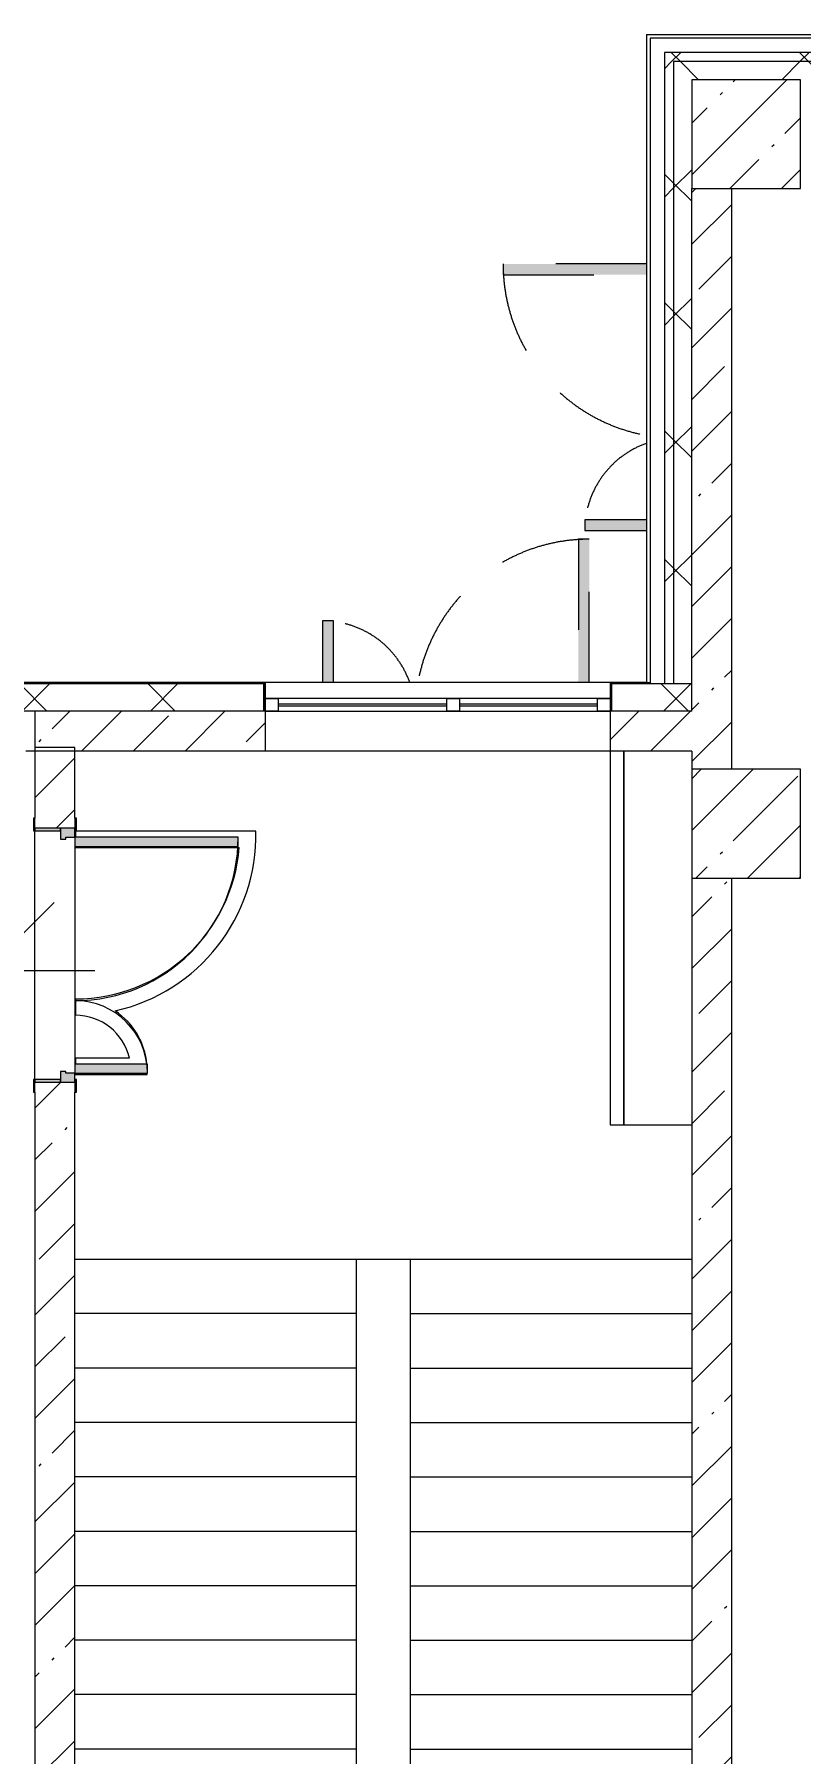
# Model space of a CAD drawing. Header units: millimetres. Extents: x 81632 to 272167, y -8553 to 29000.
# Drawn here: x 183498 to 187721, y 17875 to 27350 of the extents above; entities that cross this region are included whole.
import ezdxf

# ---------------------------------------------------------------- set-up
doc = ezdxf.new("R2010")
doc.units = ezdxf.units.MM
doc.linetypes.add('200_ШТРИХ__ш1_п0_6_', pattern=[800, 500, -300])
for name, color, linetype, lineweight in [('A-ANNO-DIMS', 7, 'Continuous', 9), ('A-ANNO-DIMS-500', 7, 'Continuous', 9), ('A-DETL-MBND-1', 7, '200_ШТРИХ__ш1_п0_6_', 9), ('A-GLAZ-3', 7, 'Continuous', 5), ('A-WALL', 7, 'Continuous', 9), ('A-WALL-2', 7, 'Continuous', 5), ('I-WALL-3', 7, 'Continuous', 5), ('S-COLS-1', 7, 'Continuous', 5), ('S-STRS-2', 7, 'Continuous', 5)]:
    doc.layers.add(name, color=color, linetype=linetype, lineweight=lineweight)
for name, color, linetype, lineweight, true_color in [('A-DOOR-5', 7, 'Continuous', 5, 0xe2e2e2), ('A-DOOR-6', 7, 'Continuous', 5, 0xaaaaaa), ('A-DOOR-FRAM-4', 7, 'Continuous', 5, 0xe2e2e2), ('A-DOOR-FRAM-6', 7, 'Continuous', 5, 0xaaaaaa), ('A-FLOR-1', 7, 'Continuous', 5, 0xaaaaaa)]:
    doc.layers.add(name, color=color, linetype=linetype, lineweight=lineweight, true_color=true_color)
doc.styles.add('ISOCPEUR_1', font='isocpeur.ttf', dxfattribs={"width": 0.9, "height": 1000})
doc.dimstyles.new('ISO-2_0_0_9К_Средний_округл2', dxfattribs={"dimscale": 304.8, "dimtxt": 995.981176, "dimasz": 2.46063, "dimexe": 1.968504, "dimexo": 0, "dimgap": 0, "dimtad": 1, "dimdec": 0, "dimrnd": 10, "dimzin": 0, "dimdsep": 46, "dimtxsty": 'ISOCPEUR_1', "dimblk1": 'OBLIQUE', "dimblk2": 'OBLIQUE', "dimsah": 1, "dimcen": 0.09, "dimdle": 1.968504, "dimazin": 0, "dimtfac": 1, "dimtdec": 4, "dimtix": 1, "dimtmove": 0, "dimatfit": 3, "dimfxl": 1, "dimtvp": 1, "dimtolj": 1, "dimtzin": 0, "dimarcsym": 2})
pattern_1 = [(45, (144961.33, 0), (-285.123, 285.123), []), (45, (145246.45, 0), (-285.123, 285.123), [504.031, -100.806, 16.764, -84.042])]
pattern_2 = [(45, (144961.33, 0), (-353.5534, 353.5534), []), (135, (144961.33, 0), (-353.5534, -353.5534), [])]

# ---------------------------------------------------------------- blocks, each defined once
blk = doc.blocks.new('BSC_Колонна _Прямоугольная - 600х600-V36-2_6_3_птичка')
at = {"layer": 'S-COLS-1'}
h = blk.add_hatch(dxfattribs=at)
h.set_pattern_fill('FP_79', color=256, style=0, pattern_type=2)
h.set_pattern_definition([(45, (-42460, -26800), (-285.123, 285.123), []), (45, (-42174.88, -26800), (-285.123, 285.123), [504.031, -100.806, 16.764, -84.042])])
h.paths.add_polyline_path([(-300, -300), (300, -300), (300, 300), (-300, 300)])
for p, q in [((300, 300), (-300, 300)), ((-300, 300), (-300, -300)), ((300, -300), (300, 300)), ((-300, -300), (300, -300))]:
    blk.add_line(p, q, dxfattribs=at)
blk = doc.blocks.new('BSC_Колонна _Прямоугольная - 600х600-V50-2_6_3_птичка')
at = {"layer": 'S-COLS-1'}
h = blk.add_hatch(dxfattribs=at)
h.set_pattern_fill('FP_90', color=256, style=0, pattern_type=2)
h.set_pattern_definition([(45, (-42460, -23000), (-285.123, 285.123), []), (45, (-42174.88, -23000), (-285.123, 285.123), [504.031, -100.806, 16.764, -84.042])])
h.paths.add_polyline_path([(-300, -300), (300, -300), (300, 300), (-300, 300), (-300, 215.3)])
for p, q in [((300, 300), (-300, 300)), ((-300, 300), (-300, -300)), ((300, -300), (300, 300)), ((-300, -300), (300, -300))]:
    blk.add_line(p, q, dxfattribs=at)
blk = doc.blocks.new('120_Окно_СКБ_2Ст - 120_Окно_СКБ_2Ст 1900х2400 глухое-23537524-2_6_3_птичка')
at = {"layer": 'A-GLAZ-3'}
for p, q in [((-950, 5), (-950, 75)), ((-950, 75), (-880, 75)), ((950, 75), (-950, 75)), ((-880, 5), (-950, 5)), ((-950, 5), (950, 5)), ((-880, 75), (-880, 5)), ((-120, 45), (-880, 45)), ((-120, 35), (-880, 35)), ((-120, 5), (-120, 75)), ((-120, 75), (-50, 75)), ((-50, 5), (-120, 5)), ((-50, 75), (-50, 5)), ((880, 45), (-50, 45)), ((880, 35), (-50, 35)), ((880, 5), (880, 75)), ((880, 75), (950, 75)), ((950, 5), (880, 5)), ((950, 75), (950, 5))]:
    blk.add_line(p, q, dxfattribs=at)
blk = doc.blocks.new('110_Дверь_СКБ_2Ст_Наружная - ДН-1_л__ Двухстворчатая 1350 х3200 _ЛК_ в свету с верхним остеклением 2-22448815-2_6_3_птичка')
at = {"layer": 'A-DETL-MBND-1'}
for points in [[(754.5, 79.3), (754.5, 869), (694.5, 869), (694.5, 79.3)], [(-655.5, 79.3), (-655.5, 419), (-715.5, 419), (-715.5, 79.3)]]:
    blk.add_hatch(color=256, dxfattribs=at).paths.add_polyline_path(points)
for p, q in [((754.5, 869), (694.5, 869)), ((694.5, 869), (694.5, 79.3)), ((754.5, 79.3), (754.5, 869)), ((-715.5, 419), (-715.5, 79.3)), ((-655.5, 419), (-715.5, 419)), ((-655.5, 79.3), (-655.5, 419))]:
    blk.add_line(p, q, dxfattribs=at)
for centre, radius, start, end in [((754.5, -91), 960, 90, 169.72024), ((-715.5, -91), 510, 19.63052, 90)]:
    blk.add_arc(centre, radius, start, end, dxfattribs=at)
blk = doc.blocks.new('110_Дверь_СКБ_2Ст - Д-1 Лестничная клетка EIS60-24280000-2_6_3_птичка')
at = {"layer": 'A-DOOR-5'}
for points in [[(-637.5, 1010), (-637.5, 110), (-587.5, 110), (-587.5, 1010)], [(612.5, 510), (612.5, 110), (662.5, 110), (662.5, 510)], [(712.5, 30), (697.5, 30), (697.5, -110), (712.5, -110)]]:
    blk.add_hatch(color=256, dxfattribs=at).paths.add_polyline_path(points)
h = blk.add_hatch(color=256, dxfattribs=at)
h.paths.add_polyline_path([(662.5, 110), (662.5, 60), (652.5, 60), (652.5, 30), (712.5, 30), (712.5, 110)])
h.paths.add_polyline_path([(-637.5, 110), (-687.5, 110), (-687.5, 30), (-627.5, 30), (-627.5, 60), (-637.5, 60)])
at = {"layer": 'A-DOOR-FRAM-4'}
for points in [[(-742.5, 118), (-742.5, 110), (-672.5, 110), (-672.5, 118)], [(767.5, 118), (697.5, 118), (697.5, 110), (767.5, 110)], [(-672.5, 30), (-687.5, 30), (-687.5, -110), (-672.5, -110)], [(-672.5, -110), (-742.5, -110), (-742.5, -118), (-672.5, -118)], [(767.5, -110), (697.5, -110), (697.5, -118), (767.5, -118)]]:
    blk.add_hatch(color=256, dxfattribs=at).paths.add_polyline_path(points)
at = {"layer": 'A-DOOR-6'}
for p, q in [((-637.5, 1010), (-637.5, 110)), ((-587.5, 1010), (-637.5, 1010)), ((-587.5, 110), (-587.5, 1010)), ((662.5, 510), (612.5, 510)), ((612.5, 510), (612.5, 110)), ((662.5, 110), (662.5, 510)), ((-637.5, 110), (-587.5, 110)), ((612.5, 110), (662.5, 110))]:
    blk.add_line(p, q, dxfattribs=at)
for centre, radius, start, end in [((-637.5, 110), 900, 0, 90), ((662.5, 110), 400, 90, 180)]:
    blk.add_arc(centre, radius, start, end, dxfattribs=at)
at = {"layer": 'A-DOOR-FRAM-6'}
for p, q in [((-672.5, 118), (-742.5, 118)), ((-742.5, 118), (-742.5, 110)), ((-742.5, 110), (-672.5, 110)), ((-637.5, 110), (-687.5, 110)), ((-687.5, 110), (-687.5, 30)), ((-672.5, 110), (-672.5, 118)), ((-637.5, 60), (-637.5, 110)), ((662.5, 110), (662.5, 60)), ((712.5, 110), (662.5, 110)), ((767.5, 118), (697.5, 118)), ((697.5, 118), (697.5, 110)), ((697.5, 110), (767.5, 110)), ((712.5, 30), (712.5, 110)), ((767.5, 110), (767.5, 118)), ((-687.5, 30), (-627.5, 30)), ((-672.5, 30), (-687.5, 30)), ((-687.5, 30), (-687.5, -110)), ((-672.5, -110), (-672.5, 30)), ((-627.5, 60), (-637.5, 60)), ((-627.5, 30), (-627.5, 60)), ((662.5, 60), (652.5, 60)), ((652.5, 60), (652.5, 30)), ((652.5, 30), (712.5, 30)), ((712.5, 30), (697.5, 30)), ((697.5, 30), (697.5, -110)), ((712.5, -110), (712.5, 30)), ((-672.5, -110), (-742.5, -110)), ((-742.5, -110), (-742.5, -118)), ((-742.5, -118), (-672.5, -118)), ((-687.5, -110), (-672.5, -110)), ((-672.5, -118), (-672.5, -110)), ((697.5, -110), (712.5, -110)), ((767.5, -110), (697.5, -110)), ((697.5, -110), (697.5, -118)), ((697.5, -118), (767.5, -118)), ((767.5, -118), (767.5, -110))]:
    blk.add_line(p, q, dxfattribs=at)
blk = doc.blocks.new('110_Дверь_СКБ_2Ст_Наружная - ДН-1_л__ Двухстворчатая 1350 х3200 _ЛК_ в свету с верхним остеклением EI30-23529464-2_6_3_птичка')
at = {"layer": 'A-DETL-MBND-1'}
for points in [[(694.5, 915), (694.5, 125), (754.5, 125), (754.5, 915)], [(-715.5, 125), (-655.5, 125), (-655.5, 465), (-715.5, 465)]]:
    blk.add_hatch(color=256, dxfattribs=at).paths.add_polyline_path(points)
for p, q in [((754.5, 915), (694.5, 915)), ((694.5, 915), (694.5, 125)), ((754.5, 125), (754.5, 915)), ((-715.5, 465), (-715.5, 125)), ((-655.5, 465), (-715.5, 465)), ((-655.5, 125), (-655.5, 465))]:
    blk.add_line(p, q, dxfattribs=at)
for centre, radius, start, end in [((754.5, -45), 960, 90, 169.73704), ((-715.5, -45), 510, 19.59844, 90)]:
    blk.add_arc(centre, radius, start, end, dxfattribs=at)
blk = doc.blocks.new('Зашивка приборов отопления28 - Зашивка приборов отопления-33322877-2_6_3_птичка')
at = {"layer": 'A-WALL-2'}
for p, q in [((75401, 485.9), (73341, 485.9)), ((73341, 485.9), (73341, 410.9)), ((73341, 410.9), (73341, 35.9)), ((73341, 410.9), (75401, 410.9)), ((75401, 410.9), (73341.4, 410.9)), ((73341.4, 410.9), (73341.4, 35.9))]:
    blk.add_line(p, q, dxfattribs=at)
blk = doc.blocks.new('DIMBLOCK56-2_6_3_птичка')
at = {"layer": 'A-ANNO-DIMS-500'}
for p, q in [((183231.3, 22721.3), (183231.3, 21591)), ((183231.3, 22191), (183231.3, 22721.3)), ((178571.3, 22600), (178571.3, 21591)), ((178571.3, 22191), (178571.3, 22600)), ((177971.3, 22191), (183831.3, 22191))]:
    blk.add_line(p, q, dxfattribs=at)
at = {"layer": 'A-ANNO-DIMS-500', "lineweight": 20}
for p, q in [((178571.3, 22191), (178946.3, 22566)), ((183231.3, 22191), (183606.3, 22566)), ((178571.3, 22191), (178196.3, 21816)), ((183231.3, 22191), (182856.3, 21816))]:
    blk.add_line(p, q, dxfattribs=at)
at = {"layer": 'A-ANNO-DIMS-500', "color": 0, "insert": (179589.3, 23497.4), "char_height": 1000, "width": 3148.833, "attachment_point": 1, "line_spacing_factor": 1.149209, "style": 'ISOCPEUR_1'}
blk.add_mtext('4660', dxfattribs=at)
blk = doc.blocks.new('_Oblique')
at = {"color": 0, "linetype": 'ByBlock', "lineweight": -2}
blk.add_line((-0.5, -0.5), (0.5, 0.5), dxfattribs=at)

msp = doc.modelspace()

# ---------------------------------------------------------------- hatches: boundary and pattern name
at = {"layer": 'A-WALL-2'}
h = msp.add_hatch(dxfattribs=at)
h.set_pattern_fill('FP_65', color=256, style=0, pattern_type=2)
h.set_pattern_definition(pattern_2)
h.paths.add_polyline_path([(229821.3, 27200), (229821.3, 27250), (225311.3, 27250), (225311.3, 27200), (228735.8, 27200)])
h.paths.add_polyline_path([(221532.1, 27200), (222811.3, 27200), (222811.3, 27250), (221301.3, 27250), (221301.3, 27200)])
h.paths.add_polyline_path([(213821.3, 27200), (219201.3, 27200), (219201.3, 27250), (213821.3, 27250)])
h.paths.add_polyline_path([(212921.3, 27200), (212921.3, 27250), (211121.3, 27250), (211121.3, 27200), (212527.5, 27200)])
h.paths.add_polyline_path([(209916.5, 27200), (210221.3, 27200), (210221.3, 27250), (209141.3, 27250), (209141.3, 27200)])
h.paths.add_polyline_path([(204821.3, 27200), (206001.3, 27200), (206001.3, 27250), (204821.3, 27250)])
h.paths.add_polyline_path([(202121.3, 27200), (202121.3, 27250), (200871.2, 27250), (200871.2, 27200), (201721.9, 27200)])
h.paths.add_polyline_path([(199921, 27200), (199971.2, 27200), (199971.2, 27250), (198821.5, 27250), (198821.5, 27200)])
h.paths.add_polyline_path([(195721.5, 27200), (195721.5, 27250), (194621.6, 27250), (194621.6, 27200)])
h.paths.add_polyline_path([(193721.6, 27200), (193721.6, 27250), (192468.3, 27250), (192468.3, 27200), (192717.3, 27200)])
h.paths.add_polyline_path([(186971.3, 27200), (189368.3, 27200), (189368.3, 27250), (186971.3, 27250)])
h = msp.add_hatch(dxfattribs=at)
h.set_pattern_fill('FP_65', color=256, style=0, pattern_type=2)
h.set_pattern_definition(pattern_2)
h.paths.add_polyline_path([(187021.3, 23770), (187021.3, 27200), (186971.3, 27200), (186971.3, 23770)])
h = msp.add_hatch(dxfattribs=at)
h.set_pattern_fill('FP_65', color=256, style=0, pattern_type=2)
h.set_pattern_definition(pattern_2)
h.paths.add_polyline_path([(221301.3, 27100), (222811.3, 27100), (222811.3, 27200), (221301.3, 27200), (221301.3, 27109.8)])
h.paths.add_polyline_path([(229821.3, 27100), (229821.3, 27200), (225311.3, 27200), (225311.3, 27100), (229636.2, 27100)])
h.paths.add_polyline_path([(214328.4, 27100), (219201.3, 27100), (219201.3, 27200), (213821.3, 27200), (213821.3, 27100)])
h.paths.add_polyline_path([(212527.5, 27100), (212921.3, 27100), (212921.3, 27200), (211121.3, 27200), (211121.3, 27100), (211721.3, 27100)])
h.paths.add_polyline_path([(209916.5, 27100), (210221.3, 27100), (210221.3, 27200), (209141.3, 27200), (209141.3, 27100)])
h.paths.add_polyline_path([(201721.9, 27100), (202121.3, 27100), (202121.3, 27200), (200871.2, 27200), (200871.2, 27100)])
h.paths.add_polyline_path([(198821.5, 27100), (199971.2, 27100), (199971.2, 27200), (198821.5, 27200), (198821.5, 27109.8)])
h.paths.add_polyline_path([(204821.3, 27100), (206001.3, 27100), (206001.3, 27200), (204821.3, 27200), (204821.3, 27109.8)])
h.paths.add_polyline_path([(187021.3, 27100), (189368.3, 27100), (189368.3, 27200), (187021.3, 27200)])
h.paths.add_polyline_path([(193721.6, 27100), (193721.6, 27200), (192468.3, 27200), (192468.3, 27100), (192717.3, 27100)])
h.paths.add_polyline_path([(194621.6, 27100), (195721.5, 27100), (195721.5, 27200), (194621.6, 27200), (194621.6, 27109.8)])
h = msp.add_hatch(dxfattribs=at)
h.set_pattern_fill('FP_65', color=256, style=0, pattern_type=2)
h.set_pattern_definition(pattern_2)
h.paths.add_polyline_path([(187121.3, 23770), (187121.3, 27100), (187021.3, 27100), (187021.3, 23770)])
h = msp.add_hatch(dxfattribs=at)
h.set_pattern_fill('FP_65', color=256, style=0, pattern_type=2)
h.set_pattern_definition(pattern_2)
h.paths.add_polyline_path([(186864.3, 23620), (187121.3, 23620), (187121.3, 23770), (186679.3, 23770), (186679.3, 23620)])
h.paths.add_polyline_path([(178821.3, 23620), (179521.3, 23620), (179521.3, 23770), (178801.3, 23770), (178801.3, 23620)])
h.paths.add_polyline_path([(182621.3, 23620), (184763.3, 23620), (184763.3, 23770), (182621.3, 23770)])
at = {"layer": 'I-WALL-3'}
h = msp.add_hatch(dxfattribs=at)
h.set_pattern_fill('FP_73', color=256, style=0, pattern_type=2)
h.set_pattern_definition(pattern_1)
h.paths.add_polyline_path([(187314.5, 23300), (187341.3, 23300), (187341.3, 26500), (187121.3, 26500), (187121.3, 23300)])
h = msp.add_hatch(dxfattribs=at)
h.set_pattern_fill('FP_73', color=256, style=0, pattern_type=2)
h.set_pattern_definition(pattern_1)
h.paths.add_polyline_path([(187121.3, 23400), (187121.3, 23620), (186671.3, 23620), (186671.3, 23400), (186864.3, 23400)])
h.paths.add_polyline_path([(184613.1, 23400), (184771.3, 23400), (184766.3, 23620), (183501.3, 23620), (183501.3, 23400), (183712.7, 23400)])
h = msp.add_hatch(dxfattribs=at)
h.set_pattern_fill('FP_73', color=256, style=0, pattern_type=2)
h.set_pattern_definition(pattern_1)
h.paths.add_polyline_path([(183712.7, 10450), (183721.3, 10450), (183721.3, 12125), (183501.3, 12125), (183501.3, 10450), (183641.3, 10450)])
h.paths.add_polyline_path([(183712.7, 13525), (183721.3, 13525), (183721.3, 21575), (183501.3, 21575), (183501.3, 13525), (183671.3, 13525)])
h.paths.add_polyline_path([(183671.3, 22975), (183721.3, 22975), (183721.3, 23420.3), (183501.3, 23420.3), (183501.3, 22975), (183641.3, 22975)])
h = msp.add_hatch(dxfattribs=at)
h.set_pattern_fill('FP_73', color=256, style=0, pattern_type=2)
h.set_pattern_definition(pattern_1)
h.paths.add_polyline_path([(187341.3, 17300), (187341.3, 22700), (187121.3, 22700), (187121.3, 17300), (187314.5, 17300)])

# ---------------------------------------------------------------- linework, layer by layer
at = {"layer": 'A-DETL-MBND-1'}
msp.add_line((183501.3, 23619.7), (183451.3, 23619.7), dxfattribs=at)
at = {"layer": 'A-FLOR-1'}
for p, q in [((183501.3, 23400), (183451.3, 23400)), ((184719.5, 22959.2), (183724.7, 22959.2)), ((183724.7, 22959.2), (183724.7, 22925)), ((183724.7, 22869.2), (184627, 22869.2)), ((183724.7, 22034.2), (183724.7, 21944.2)), ((184021.9, 21708.1), (183724.7, 21708.1)), ((183724.7, 21708.1), (183724.7, 21675)), ((183724.7, 21625), (183724.7, 21618.1)), ((183724.7, 21618.1), (184119.2, 21618.1))]:
    msp.add_line(p, q, dxfattribs=at)
for centre, radius, start, end in [((183724.7, 22939.2), 995, 282.67054, 1.1511), ((183724.7, 22939.2), 905, 270, 355.56313), ((183724.7, 21639.2), 305, 13.0427, 90), ((183724.7, 21639.2), 395, 5.20117, 56.45952), ((183724.7, 21639.2), 395, 356.92799, 357.93552)]:
    msp.add_arc(centre, radius, start, end, dxfattribs=at)
at = {"layer": 'A-WALL'}
for p, q in [((186891.3, 27330), (186891.3, 23770)), ((189368.3, 27330), (186891.3, 27330)), ((186971.3, 27250), (186971.3, 23770)), ((189368.3, 27250), (186971.3, 27250)), ((187021.3, 27200), (187021.3, 23770)), ((189368.3, 27200), (187021.3, 27200)), ((184766.3, 23773), (182621.3, 23773)), ((184763.3, 23770), (182621.3, 23770)), ((184763.3, 23620), (184763.3, 23770)), ((184766.3, 23620), (184766.3, 23773)), ((186676.3, 23773), (186676.3, 23620)), ((186891.3, 23773), (186676.3, 23773)), ((186679.3, 23770), (186679.3, 23620)), ((187121.3, 23770), (186679.3, 23770)), ((186871.3, 23778), (186891.3, 23778)), ((184771.3, 23620), (183501.3, 23620)), ((187121.3, 23620), (186671.3, 23620))]:
    msp.add_line(p, q, dxfattribs=at)
at = {"layer": 'A-WALL-2'}
for p, q in [((186871.3, 27350), (186871.3, 23778)), ((186871.3, 27350), (194621.6, 27350)), ((187121.3, 23620), (187121.3, 26500)), ((186871.3, 23778), (178821.3, 23778)), ((184771.3, 23620), (184771.3, 23778)), ((186671.3, 23778), (186671.3, 23620)), ((183501.3, 23620), (178801.3, 23620))]:
    msp.add_line(p, q, dxfattribs=at)
at = {"layer": 'I-WALL-3'}
for p, q in [((187341.3, 23300), (187341.3, 26500)), ((183501.3, 23620), (183501.3, 23030)), ((184771.3, 23400), (184771.3, 23620)), ((186671.3, 23620), (186671.3, 23400)), ((183721.3, 23420.3), (183501.3, 23420.3)), ((183721.3, 23030), (183721.3, 23420.3)), ((187121.3, 23400), (183501.3, 23400)), ((187121.3, 23400), (187121.3, 23300)), ((183501.3, 21590), (183501.3, 22960)), ((183721.3, 22875), (183721.3, 21675)), ((187121.3, 22700), (187121.3, 17300)), ((187341.3, 17300), (187341.3, 22700)), ((183501.3, 21520), (183501.3, 13580)), ((183721.3, 15200), (183721.3, 21520))]:
    msp.add_line(p, q, dxfattribs=at)
at = {"layer": 'S-STRS-2'}
for p, q in [((183721.3, 22875), (183721.3, 21675)), ((183721.3, 20600), (185571.3, 20600)), ((185271.3, 20600), (185271.3, 20300)), ((185571.3, 20600), (187121.3, 20600)), ((185571.3, 20300), (185571.3, 20600)), ((185571.3, 20600), (187121.3, 20600)), ((185271.3, 20300), (183721.3, 20300)), ((185271.3, 20300), (183721.3, 20300)), ((185271.3, 20300), (185271.3, 20000)), ((185571.3, 20000), (185571.3, 20300)), ((185571.3, 20300), (187121.3, 20300)), ((185571.3, 20300), (187121.3, 20300)), ((185271.3, 20000), (183721.3, 20000)), ((185271.3, 20000), (183721.3, 20000)), ((185271.3, 20000), (185271.3, 19700)), ((185571.3, 19700), (185571.3, 20000)), ((185571.3, 20000), (187121.3, 20000)), ((185571.3, 20000), (187121.3, 20000)), ((185271.3, 19700), (183721.3, 19700)), ((185271.3, 19700), (183721.3, 19700)), ((185271.3, 19700), (185271.3, 19400)), ((185571.3, 19400), (185571.3, 19700)), ((185571.3, 19700), (187121.3, 19700)), ((185571.3, 19700), (187121.3, 19700)), ((185271.3, 19400), (183721.3, 19400)), ((185271.3, 19400), (183721.3, 19400)), ((185271.3, 19400), (185271.3, 19100)), ((185571.3, 19100), (185571.3, 19400)), ((185571.3, 19400), (187121.3, 19400)), ((185571.3, 19400), (187121.3, 19400)), ((185271.3, 19100), (183721.3, 19100)), ((185271.3, 19100), (183721.3, 19100)), ((185271.3, 19100), (185271.3, 18800)), ((185571.3, 18800), (185571.3, 19100)), ((185571.3, 19100), (187121.3, 19100)), ((185571.3, 19100), (187121.3, 19100)), ((185271.3, 18800), (183721.3, 18800)), ((185271.3, 18800), (183721.3, 18800)), ((185271.3, 18800), (185271.3, 18500)), ((185571.3, 18500), (185571.3, 18800)), ((185571.3, 18800), (187121.3, 18800)), ((185571.3, 18800), (187121.3, 18800)), ((185271.3, 18500), (183721.3, 18500)), ((185271.3, 18500), (183721.3, 18500)), ((185271.3, 18500), (185271.3, 18200)), ((185571.3, 18200), (185571.3, 18500)), ((185571.3, 18500), (187121.3, 18500)), ((185571.3, 18500), (187121.3, 18500)), ((185271.3, 18200), (183721.3, 18200)), ((185271.3, 18200), (183721.3, 18200)), ((185271.3, 18200), (185271.3, 17900)), ((185571.3, 17900), (185571.3, 18200)), ((185571.3, 18200), (187121.3, 18200)), ((185571.3, 18200), (187121.3, 18200)), ((185271.3, 17900), (183721.3, 17900)), ((185271.3, 17900), (183721.3, 17900)), ((185271.3, 17900), (185271.3, 17600)), ((185571.3, 17600), (185571.3, 17900)), ((185571.3, 17900), (187121.3, 17900)), ((185571.3, 17900), (187121.3, 17900))]:
    msp.add_line(p, q, dxfattribs=at)

# ---------------------------------------------------------------- block references
at = {"layer": 'A-DETL-MBND-1', "rotation": 89.9999999999999}
msp.add_blockref('110_Дверь_СКБ_2Ст_Наружная - ДН-1_л__ Двухстворчатая 1350 х3200 _ЛК_ в свету с верхним остеклением EI30-23529464-2_6_3_птичка', (186996.3, 25330.5), dxfattribs=at)
at = {"layer": 'A-DETL-MBND-1'}
msp.add_blockref('110_Дверь_СКБ_2Ст_Наружная - ДН-1_л__ Двухстворчатая 1350 х3200 _ЛК_ в свету с верхним остеклением 2-22448815-2_6_3_птичка', (185801.8, 23698.7), dxfattribs=at)
at = {"layer": 'A-DOOR-6', "rotation": 269.9999999999999}
msp.add_blockref('110_Дверь_СКБ_2Ст - Д-1 Лестничная клетка EIS60-24280000-2_6_3_птичка', (183611.3, 22287.5), dxfattribs=at)
at = {"layer": 'A-GLAZ-3', "rotation": 180}
msp.add_blockref('120_Окно_СКБ_2Ст - 120_Окно_СКБ_2Ст 1900х2400 глухое-23537524-2_6_3_птичка', (185721.3, 23695), dxfattribs=at)
at = {"layer": 'A-WALL-2', "rotation": 89.9999999999998}
msp.add_blockref('Зашивка приборов отопления28 - Зашивка приборов отопления-33322877-2_6_3_птичка', (187157.2, -52001), dxfattribs=at)
at = {"layer": 'S-COLS-1'}
for name, p in [('BSC_Колонна _Прямоугольная - 600х600-V36-2_6_3_птичка', (187421.3, 26800)), ('BSC_Колонна _Прямоугольная - 600х600-V50-2_6_3_птичка', (187421.3, 23000))]:
    msp.add_blockref(name, p, dxfattribs=at)

# ---------------------------------------------------------------- dimensions: what is measured, and where the dimension line sits
at = {"layer": 'A-ANNO-DIMS'}
dim = msp.add_linear_dim(base=(183231.3, 22191), p1=(178571.3, 22600), p2=(183231.3, 22721.3), dimstyle='ISO-2_0_0_9К_Средний_округл2', override={"dimpost": '<>', "dimfxl": 4661.578965}, dxfattribs=at)
dim.commit()
dim.dimension.update_dxf_attribs({"geometry": 'DIMBLOCK56-2_6_3_птичка', "text_midpoint": (180901.3, 22691)})

doc.saveas('drawing.dxf')
